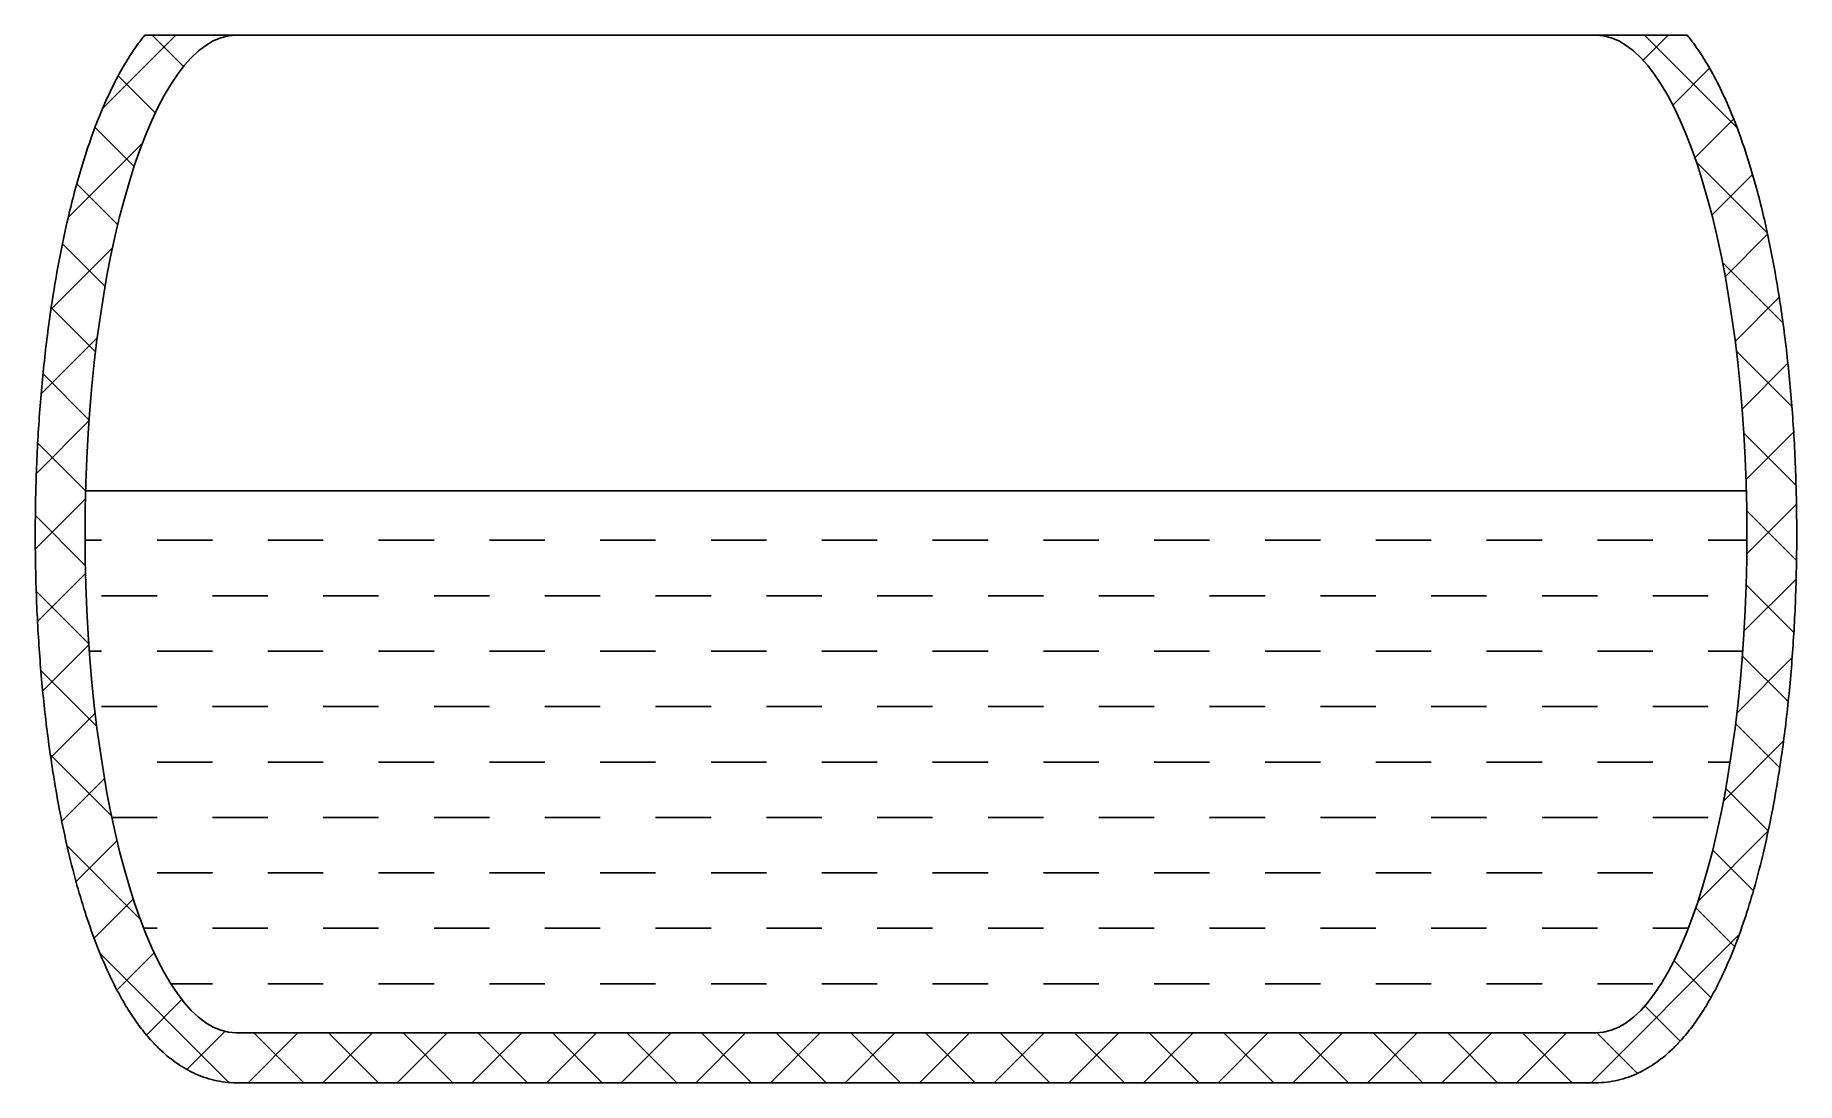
# Model space of a CAD drawing. Header units: millimetres. Extents: x -2650 to 2650, y -1650 to 1500.
import ezdxf

# ---------------------------------------------------------------- set-up
doc = ezdxf.new("R2010")
doc.units = ezdxf.units.MM

msp = doc.modelspace()

# ---------------------------------------------------------------- linework, layer by layer
at = {"color": 0, "linetype": 'ByBlock', "lineweight": -2}
for p, q in [((-2447.4, 1279.8), (-2227.2, 1500)), ((2320.6, 1500), (-2320.6, 1500)), ((-2203.9, 1405.8), (-2298.1, 1500)), ((-2071.2, 1497.6), (-2073.6, 1500)), ((2187.6, 1424.7), (2262.9, 1500)), ((2470.9, 1221.1), (2192, 1500)), ((2277.4, 1290), (2388, 1400.6)), ((-2289, 1266.4), (-2400.6, 1377.9)), ((-2352.6, 1105.5), (-2470.2, 1223)), ((2343.7, 1131.8), (2460.3, 1248.4)), ((-2551.1, 951.6), (-2328.1, 1174.7)), ((2561.4, 906.1), (2347.9, 1119.6)), ((2395, 958.6), (2517.3, 1080.9)), ((-2402, 930.3), (-2525.1, 1053.4)), ((2434.8, 773.9), (2562.4, 901.5)), ((-2603, 675.2), (-2417.7, 860.5)), ((-2440.1, 744), (-2568.5, 872.3)), ((2608.8, 634.2), (2426.8, 816.2)), ((2464.7, 579.3), (2597.4, 712)), ((-2468.6, 547.9), (-2602.1, 681.4)), ((-2632.3, 421.5), (-2463.3, 590.4)), ((2635.4, 383.1), (2468.3, 550.2)), ((-2488, 342.8), (-2626.7, 481.5)), ((2485.5, 375.6), (2623.4, 513.5)), ((-2646.7, 182.5), (-2488.1, 341.1)), ((-2498.3, 128.6), (-2642.6, 273)), ((2647.9, 146.1), (2490.6, 303.4)), ((2497.3, 162.9), (2640.7, 306.3)), ((-2498.3, 130.3), (2498.3, 130.3)), ((-2649.8, -45.1), (-2498.9, 105.8)), ((-2499.1, -95.1), (-2649.7, 55.5)), ((2649.4, -79.9), (2499.5, 69.9)), ((2499.6, -59.3), (2649.2, 90.3)), ((-2500, -18.7), (-2450.3, -18.7)), ((-2283.6, -18.7), (-2116.9, -18.7)), ((-1950.2, -18.7), (-1783.5, -18.7)), ((-1616.8, -18.7), (-1450.1, -18.7)), ((-1283.5, -18.7), (-1116.8, -18.7)), ((-950.1, -18.7), (-783.4, -18.7)), ((-616.7, -18.7), (-450, -18.7)), ((-283.3, -18.7), (-116.6, -18.7)), ((50, -18.7), (216.7, -18.7)), ((383.4, -18.7), (550.1, -18.7)), ((716.8, -18.7), (883.5, -18.7)), ((1050.2, -18.7), (1216.9, -18.7)), ((1383.5, -18.7), (1550.2, -18.7)), ((1716.9, -18.7), (1883.6, -18.7)), ((2050.3, -18.7), (2217, -18.7)), ((2383.7, -18.7), (2500, -18.7)), ((-2643.2, -263), (-2498.6, -118.4)), ((2491.3, -292.2), (2648.2, -135.2)), ((2641.3, -296.4), (2497.6, -152.7)), ((-2488.9, -329.8), (-2647.1, -171.6)), ((-2450.3, -185.4), (-2283.6, -185.4)), ((-2116.9, -185.4), (-1950.2, -185.4)), ((-1783.5, -185.4), (-1616.8, -185.4)), ((-1450.1, -185.4), (-1283.5, -185.4)), ((-1116.8, -185.4), (-950.1, -185.4)), ((-783.4, -185.4), (-616.7, -185.4)), ((-450, -185.4), (-283.3, -185.4)), ((-116.6, -185.4), (50, -185.4)), ((216.7, -185.4), (383.4, -185.4)), ((550.1, -185.4), (716.8, -185.4)), ((883.5, -185.4), (1050.2, -185.4)), ((1216.9, -185.4), (1383.5, -185.4)), ((1550.2, -185.4), (1716.9, -185.4)), ((1883.6, -185.4), (2050.3, -185.4)), ((2217, -185.4), (2383.7, -185.4)), ((-2627.6, -471.9), (-2488.7, -333)), ((-2487.3, -352.1), (-2450.3, -352.1)), ((-2283.6, -352.1), (-2116.9, -352.1)), ((-1950.2, -352.1), (-1783.5, -352.1)), ((-1616.8, -352.1), (-1450.1, -352.1)), ((-1283.5, -352.1), (-1116.8, -352.1)), ((-950.1, -352.1), (-783.4, -352.1)), ((-616.7, -352.1), (-450, -352.1)), ((-283.3, -352.1), (-116.6, -352.1)), ((50, -352.1), (216.7, -352.1)), ((383.4, -352.1), (550.1, -352.1)), ((716.8, -352.1), (883.5, -352.1)), ((1050.2, -352.1), (1216.9, -352.1)), ((1383.5, -352.1), (1550.2, -352.1)), ((1716.9, -352.1), (1883.6, -352.1)), ((2050.3, -352.1), (2217, -352.1)), ((2383.7, -352.1), (2487.3, -352.1)), ((2624.4, -504), (2486.3, -365.8)), ((-2464.8, -578.4), (-2633.2, -410)), ((2469.7, -538.2), (2636.3, -371.7)), ((-2450.3, -518.8), (-2283.6, -518.8)), ((-2116.9, -518.8), (-1950.2, -518.8)), ((-1783.5, -518.8), (-1616.8, -518.8)), ((-1450.1, -518.8), (-1283.5, -518.8)), ((-1116.8, -518.8), (-950.1, -518.8)), ((-783.4, -518.8), (-616.7, -518.8)), ((-450, -518.8), (-283.3, -518.8)), ((-116.6, -518.8), (50, -518.8)), ((216.7, -518.8), (383.4, -518.8)), ((550.1, -518.8), (716.8, -518.8)), ((883.5, -518.8), (1050.2, -518.8)), ((1216.9, -518.8), (1383.5, -518.8)), ((1550.2, -518.8), (1716.9, -518.8)), ((1883.6, -518.8), (2050.3, -518.8)), ((2217, -518.8), (2383.7, -518.8)), ((-2603.4, -672.2), (-2469.7, -538.5)), ((2598.8, -702.9), (2465.9, -570)), ((2429.3, -803.1), (2610.4, -622)), ((-2420.5, -847.2), (-2604.8, -662.9)), ((-2283.6, -685.5), (-2116.9, -685.5)), ((-1950.2, -685.5), (-1783.5, -685.5)), ((-1616.8, -685.5), (-1450.1, -685.5)), ((-1283.5, -685.5), (-1116.8, -685.5)), ((-950.1, -685.5), (-783.4, -685.5)), ((-616.7, -685.5), (-450, -685.5)), ((-283.3, -685.5), (-116.6, -685.5)), ((50, -685.5), (216.7, -685.5)), ((383.4, -685.5), (550.1, -685.5)), ((716.8, -685.5), (883.5, -685.5)), ((1050.2, -685.5), (1216.9, -685.5)), ((1383.5, -685.5), (1550.2, -685.5)), ((1716.9, -685.5), (1883.6, -685.5)), ((2050.3, -685.5), (2217, -685.5)), ((2383.7, -685.5), (2449.7, -685.5)), ((-2570.3, -863.6), (-2441.7, -735)), ((2564.2, -892.8), (2436.4, -765)), ((-2419.5, -852.2), (-2283.6, -852.2)), ((-2116.9, -852.2), (-1950.2, -852.2)), ((-1783.5, -852.2), (-1616.8, -852.2)), ((-1450.1, -852.2), (-1283.5, -852.2)), ((-1116.8, -852.2), (-950.1, -852.2)), ((-783.4, -852.2), (-616.7, -852.2)), ((-450, -852.2), (-283.3, -852.2)), ((-116.6, -852.2), (50, -852.2)), ((216.7, -852.2), (383.4, -852.2)), ((550.1, -852.2), (716.8, -852.2)), ((883.5, -852.2), (1050.2, -852.2)), ((1216.9, -852.2), (1383.5, -852.2)), ((1550.2, -852.2), (1716.9, -852.2)), ((1883.6, -852.2), (2050.3, -852.2)), ((2217, -852.2), (2383.7, -852.2)), ((2353.2, -1103.8), (2564.2, -892.7)), ((-2334.4, -1157.9), (-2554.2, -938)), ((-2527.4, -1045.2), (-2404, -921.8)), ((2519.6, -1072.7), (2397.1, -950.2)), ((-2283.6, -1018.9), (-2116.9, -1018.9)), ((-1950.2, -1018.9), (-1783.5, -1018.9)), ((-1616.8, -1018.9), (-1450.1, -1018.9)), ((-1283.5, -1018.9), (-1116.8, -1018.9)), ((-950.1, -1018.9), (-783.4, -1018.9)), ((-616.7, -1018.9), (-450, -1018.9)), ((-283.3, -1018.9), (-116.6, -1018.9)), ((50, -1018.9), (216.7, -1018.9)), ((383.4, -1018.9), (550.1, -1018.9)), ((716.8, -1018.9), (883.5, -1018.9)), ((1050.2, -1018.9), (1216.9, -1018.9)), ((1383.5, -1018.9), (1550.2, -1018.9)), ((1716.9, -1018.9), (1883.6, -1018.9)), ((2050.3, -1018.9), (2217, -1018.9)), ((-2473, -1215.4), (-2355.2, -1097.6)), ((2463.3, -1240.9), (2346.4, -1124)), ((-2323.9, -1185.6), (-2283.6, -1185.6)), ((-2116.9, -1185.6), (-1950.2, -1185.6)), ((-1783.5, -1185.6), (-1616.8, -1185.6)), ((-1450.1, -1185.6), (-1283.5, -1185.6)), ((-1116.8, -1185.6), (-950.1, -1185.6)), ((-783.4, -1185.6), (-616.7, -1185.6)), ((-450, -1185.6), (-283.3, -1185.6)), ((-116.6, -1185.6), (50, -1185.6)), ((216.7, -1185.6), (383.4, -1185.6)), ((550.1, -1185.6), (716.8, -1185.6)), ((883.5, -1185.6), (1050.2, -1185.6)), ((1216.9, -1185.6), (1383.5, -1185.6)), ((1550.2, -1185.6), (1716.9, -1185.6)), ((1883.6, -1185.6), (2050.3, -1185.6)), ((2031.5, -1650), (2477.1, -1204.4)), ((2217, -1185.6), (2323.9, -1185.6)), ((-2067.6, -1649.1), (-2454.9, -1261.8)), ((-2404.2, -1371.1), (-2292.4, -1259.2)), ((2391.8, -1393.9), (2280.9, -1283)), ((-2242.1, -1352.2), (-2116.9, -1352.2)), ((-1950.2, -1352.2), (-1783.5, -1352.2)), ((-1616.8, -1352.2), (-1450.1, -1352.2)), ((-1283.5, -1352.2), (-1116.8, -1352.2)), ((-950.1, -1352.2), (-783.4, -1352.2)), ((-616.7, -1352.2), (-450, -1352.2)), ((-283.3, -1352.2), (-116.6, -1352.2)), ((50, -1352.2), (216.7, -1352.2)), ((383.4, -1352.2), (550.1, -1352.2)), ((716.8, -1352.2), (883.5, -1352.2)), ((1050.2, -1352.2), (1216.9, -1352.2)), ((1383.5, -1352.2), (1550.2, -1352.2)), ((1716.9, -1352.2), (1883.6, -1352.2)), ((2050.3, -1352.2), (2217, -1352.2)), ((-2315.2, -1506.6), (-2208.6, -1399.9)), ((2298.8, -1525.4), (2192.6, -1419.2)), ((-2194.2, -1610), (-2079.8, -1495.7)), ((-2009.6, -1650), (-1859.6, -1500)), ((-1842.2, -1650), (-1992.2, -1500)), ((-1785.1, -1650), (-1635.1, -1500)), ((-1617.7, -1650), (-1767.7, -1500)), ((-1560.6, -1650), (-1410.6, -1500)), ((-1393.2, -1650), (-1543.2, -1500)), ((-1336.1, -1650), (-1186.1, -1500)), ((-1168.7, -1650), (-1318.7, -1500)), ((-1111.6, -1650), (-961.6, -1500)), ((-944.2, -1650), (-1094.2, -1500)), ((-887.1, -1650), (-737.1, -1500)), ((-719.7, -1650), (-869.7, -1500)), ((-662.6, -1650), (-512.6, -1500)), ((-495.2, -1650), (-645.2, -1500)), ((-438.1, -1650), (-288.1, -1500)), ((-270.7, -1650), (-420.7, -1500)), ((-213.6, -1650), (-63.6, -1500)), ((-46.2, -1650), (-196.2, -1500)), ((10.9, -1650), (160.9, -1500)), ((178.3, -1650), (28.3, -1500)), ((235.4, -1650), (385.4, -1500)), ((402.8, -1650), (252.8, -1500)), ((459.9, -1650), (609.9, -1500)), ((627.4, -1650), (477.4, -1500)), ((684.4, -1650), (834.4, -1500)), ((851.9, -1650), (701.9, -1500)), ((908.9, -1650), (1058.9, -1500)), ((1076.4, -1650), (926.4, -1500)), ((1133.4, -1650), (1283.4, -1500)), ((1300.9, -1650), (1150.9, -1500)), ((1358, -1650), (1508, -1500)), ((1525.4, -1650), (1375.4, -1500)), ((1582.5, -1650), (1732.5, -1500)), ((1749.9, -1650), (1599.9, -1500)), ((1807, -1650), (1957, -1500)), ((1974.4, -1650), (1824.4, -1500)), ((2170.8, -1621.9), (2048.9, -1500))]:
    msp.add_line(p, q, dxfattribs=at)
for points in [[(-2045.3, -1500), (2045.3, -1500)], [(-2045.3, -1650), (2045.3, -1650)]]:
    msp.add_lwpolyline(points, dxfattribs=at)
at = {"color": 0, "linetype": 'ByBlock', "lineweight": -2, "extrusion": (0, 0, -1)}
msp.add_ellipse((-2045.3, 0), major_axis=(0, 1500), ratio=0.303135, start_param=3.141633, end_param=6.283189, dxfattribs=at)
at = {"color": 0, "linetype": 'ByBlock', "lineweight": -2}
msp.add_ellipse((2045.3, 0), major_axis=(0, 1500), ratio=0.303135, start_param=3.141629, end_param=6.283189, dxfattribs=at)
for points, knots in [([(-2045.3, -1650), (-2056.6, -1650), (-2067.8, -1649.3), (-2090.1, -1646.7), (-2101.1, -1644.8), (-2122.8, -1639.7), (-2133.4, -1636.5), (-2154, -1629.2), (-2164.1, -1625.1), (-2183.6, -1615.8), (-2193.1, -1610.8), (-2211.4, -1599.9), (-2220.3, -1594.1), (-2237.4, -1581.9), (-2245.7, -1575.4), (-2261.8, -1561.9), (-2269.5, -1554.9), (-2284.6, -1540.3), (-2292, -1532.8), (-2310, -1513), (-2320.5, -1500.5), (-2340.7, -1474.3), (-2350.4, -1460.6), (-2369.2, -1432.3), (-2378.2, -1417.6), (-2395.8, -1387.1), (-2404.3, -1371.3), (-2420.8, -1338.7), (-2428.8, -1321.9), (-2448.1, -1278.9), (-2459.1, -1252.1), (-2480.3, -1196.3), (-2490.4, -1167.2), (-2509.7, -1107.1), (-2519, -1075.9), (-2536.5, -1011.7), (-2544.9, -978.5), (-2560.6, -910.5), (-2568, -875.5), (-2582, -804), (-2588.5, -767.4), (-2603.5, -674.4), (-2611.5, -617.1), (-2625.2, -499.9), (-2631, -440.1), (-2640.3, -318.8), (-2643.9, -257.3), (-2648.6, -133.3), (-2649.9, -70.9), (-2650.1, 53.9), (-2649.1, 116.4), (-2644.7, 240.4), (-2641.4, 302.1), (-2632.5, 423.7), (-2626.9, 483.7), (-2613.6, 601.3), (-2605.8, 658.9), (-2588.1, 770.9), (-2578.3, 825.3), (-2556.5, 930.4), (-2544.5, 981), (-2521.7, 1066.8), (-2511.1, 1102.9), (-2488.8, 1172.2), (-2477.1, 1205.5), (-2454.4, 1263.9), (-2443.6, 1289.5), (-2421.1, 1338.5), (-2409.3, 1362), (-2387, 1402.9), (-2376.5, 1420.7), (-2354.6, 1454.7), (-2343.2, 1471), (-2327.8, 1491.1), (-2324.2, 1495.6), (-2320.6, 1500)], [3.141633, 3.141633, 3.141633, 3.141633, 3.177196, 3.177196, 3.21276, 3.21276, 3.248324, 3.248324, 3.283888, 3.283888, 3.319452, 3.319452, 3.355015, 3.355015, 3.390579, 3.390579, 3.426143, 3.426143, 3.461707, 3.461707, 3.516461, 3.516461, 3.571215, 3.571215, 3.62597, 3.62597, 3.680724, 3.680724, 3.735478, 3.735478, 3.8166, 3.8166, 3.897722, 3.897722, 3.978844, 3.978844, 4.059966, 4.059966, 4.141088, 4.141088, 4.22221, 4.22221, 4.343379, 4.343379, 4.464548, 4.464548, 4.585718, 4.585718, 4.706887, 4.706887, 4.828056, 4.828056, 4.949226, 4.949226, 5.070395, 5.070395, 5.191565, 5.191565, 5.312734, 5.312734, 5.433903, 5.433903, 5.527408, 5.527408, 5.620913, 5.620913, 5.699259, 5.699259, 5.777606, 5.777606, 5.842361, 5.842361, 5.907115, 5.907115, 5.926145, 5.926145, 5.926145, 5.926145]), ([(2045.3, -1650), (2056.6, -1650), (2067.8, -1649.3), (2090.1, -1646.7), (2101.1, -1644.8), (2122.8, -1639.7), (2133.4, -1636.5), (2154, -1629.2), (2164.1, -1625.1), (2183.6, -1615.8), (2193.1, -1610.8), (2211.4, -1599.9), (2220.3, -1594.1), (2237.4, -1581.9), (2245.7, -1575.4), (2261.8, -1561.9), (2269.5, -1554.9), (2284.6, -1540.3), (2292, -1532.8), (2310, -1513), (2320.5, -1500.5), (2340.7, -1474.3), (2350.4, -1460.6), (2369.2, -1432.3), (2378.2, -1417.6), (2395.8, -1387.1), (2404.3, -1371.3), (2420.8, -1338.7), (2428.8, -1321.9), (2448.1, -1278.9), (2459.1, -1252.1), (2480.3, -1196.3), (2490.4, -1167.2), (2509.7, -1107.1), (2519, -1075.9), (2536.5, -1011.7), (2544.9, -978.6), (2560.6, -910.5), (2568, -875.6), (2582, -804), (2588.5, -767.4), (2603.5, -674.4), (2611.5, -617.1), (2625.2, -499.9), (2631, -440.1), (2640.3, -318.8), (2643.9, -257.3), (2648.6, -133.3), (2649.9, -70.9), (2650.1, 53.9), (2649.1, 116.3), (2644.7, 240.4), (2641.4, 302), (2632.5, 423.7), (2626.9, 483.7), (2613.6, 601.3), (2605.8, 658.9), (2588.1, 770.9), (2578.3, 825.3), (2556.5, 930.4), (2544.6, 981), (2521.7, 1066.8), (2511.1, 1102.9), (2488.8, 1172.2), (2477.1, 1205.4), (2454.4, 1263.9), (2443.6, 1289.5), (2421.1, 1338.5), (2409.4, 1362), (2387, 1402.9), (2376.5, 1420.6), (2354.6, 1454.7), (2343.2, 1471), (2327.8, 1491.1), (2324.2, 1495.6), (2320.6, 1500)], [3.141629, 3.141629, 3.141629, 3.141629, 3.177193, 3.177193, 3.212756, 3.212756, 3.24832, 3.24832, 3.283884, 3.283884, 3.319448, 3.319448, 3.355011, 3.355011, 3.390575, 3.390575, 3.426139, 3.426139, 3.461703, 3.461703, 3.516456, 3.516456, 3.57121, 3.57121, 3.625964, 3.625964, 3.680718, 3.680718, 3.735472, 3.735472, 3.816593, 3.816593, 3.897715, 3.897715, 3.978836, 3.978836, 4.059957, 4.059957, 4.141079, 4.141079, 4.2222, 4.2222, 4.343368, 4.343368, 4.464537, 4.464537, 4.585706, 4.585706, 4.706874, 4.706874, 4.828043, 4.828043, 4.949211, 4.949211, 5.07038, 5.07038, 5.191548, 5.191548, 5.312717, 5.312717, 5.433886, 5.433886, 5.527392, 5.527392, 5.620898, 5.620898, 5.699246, 5.699246, 5.777594, 5.777594, 5.842349, 5.842349, 5.907105, 5.907105, 5.926145, 5.926145, 5.926145, 5.926145])]:
    msp.add_open_spline(points, degree=3, knots=knots, dxfattribs=at)

doc.saveas('drawing.dxf')
